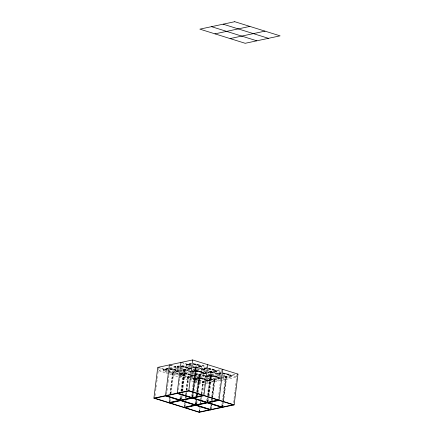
<?xml version="1.0" encoding="UTF-8"?>
<svg xmlns="http://www.w3.org/2000/svg" width="434" height="434" viewBox="0 0 434 434"><rect width="100%" height="100%" fill="white"/><g stroke="black" fill="none" stroke-linecap="round" stroke-linejoin="round"><path stroke-width="0.33" stroke-dasharray="2.17 1.63" d="M155.133 395.553L155.383 393.546M155.719 390.871L156.468 384.855M156.799 382.18L157.547 376.164M157.884 373.49L158.632 367.473M166.596 394.408L167.014 391.067M167.095 390.394L168.099 382.376M168.18 381.703L169.179 373.685M169.265 373.018L170.264 364.994M169.07 401.293L169.488 397.945M169.987 393.936L172.732 371.878L180.398 370.24M169.021 402.866L169.602 398.19M170.101 394.175L172.851 372.117L178.982 370.81M169.406 402.785L169.992 398.103M170.491 394.094L173.237 372.036M170.079 401.607L170.491 398.26M171.077 393.584L173.741 372.193M178.477 389.922L178.727 387.915M179.063 385.24L179.475 381.898M179.562 381.231L179.812 379.224M180.143 376.549L180.56 373.207M180.642 372.54L180.891 370.533M181.228 367.858L181.64 364.517M179.926 398.976L180.343 395.634M180.924 390.953L183.587 369.562L184.596 369.876L181.933 391.267M180.262 400.468L180.842 395.786M181.428 391.11L184.092 369.719M180.615 399.475L181.119 395.466M181.618 391.457L184.363 369.394L192.023 367.761M180.647 400.387L181.233 395.705M181.813 391.029L184.477 369.638M180.935 399.291L181.347 395.944M181.038 400.305L181.537 396.291M182.204 390.942L184.868 369.551M181.792 398.455L182.291 394.446M182.372 393.774L182.622 391.772M182.709 391.099L185.372 369.708M184.179 406.007L184.596 402.665M185.595 394.642L185.844 392.634M186.175 389.965L187.841 376.593L191.036 375.915M184.13 407.586L184.797 402.237M185.296 398.222L185.459 396.888M185.546 396.22L185.958 392.879M186.294 390.204L187.96 376.831L189.625 376.479M184.515 407.499L185.101 402.823M185.681 398.141L188.345 376.75M185.188 406.322L185.768 401.64M185.855 400.973L186.105 398.965M186.186 398.298L186.517 395.624M186.604 394.956L187.103 390.947M187.184 390.28L188.85 376.907M191.557 396.492L192.219 391.142M192.305 390.475L195.219 367.077L196.228 367.392L193.228 391.457M191.893 397.989L192.474 393.307M192.56 392.64L195.723 367.235M192.333 396.329L192.913 391.647M192.994 390.98L195.994 366.914L205.57 364.869M192.278 397.902L192.864 393.226M192.946 392.558L196.108 367.153M192.56 396.806L193.146 392.13M192.669 397.821L196.499 367.072M193.336 396.643L193.922 391.962M194.003 391.294L197.003 367.229M195.034 403.691L195.533 399.681M195.951 396.34L196.369 392.992M196.45 392.325L198.696 374.276L199.705 374.591L197.459 392.64M195.371 405.182L195.956 400.506M196.537 395.824L196.705 394.49M196.786 393.822L199.201 374.434M195.723 404.195L196.228 400.181M196.727 396.171L197.139 392.83M197.226 392.162L199.472 374.113L207.137 372.475M195.761 405.101L196.342 400.425M196.922 395.743L197.09 394.408M197.172 393.736L199.591 374.352M196.125 403.338L196.456 400.663M197.123 395.314L197.372 393.307M196.146 405.02L196.727 400.338M197.313 395.662L199.976 374.271M196.819 403.837L197.15 401.168M197.899 395.152L198.148 393.144M198.229 392.477L200.481 374.428M199.206 411.394L199.705 407.38M200.204 403.37L200.622 400.029M200.703 399.361L200.953 397.354M201.371 394.012L202.955 381.307L206.145 380.629M199.239 412.3L199.819 407.618M200.405 402.942L200.568 401.602M200.654 400.935L201.154 396.926M201.571 393.584L203.069 381.551L220.83 377.759M199.624 412.219L200.21 407.537M201.208 399.513L201.539 396.844M201.875 394.17L203.454 381.464L190.233 377.341M203.101 394.68L203.6 390.671M203.682 389.998L204.685 381.98M204.767 381.312L205.765 373.289M205.846 372.622L206.682 365.933M205.309 377.217L205.667 376.175M206.665 401.211L207.078 397.864M207.414 395.195L210.327 371.797L211.336 372.112L208.336 396.177M207.002 402.703L207.669 397.354M207.75 396.687L210.832 371.954M207.354 401.71L207.772 398.369M208.103 395.694L211.103 371.629L221.318 369.448M207.387 402.622L207.973 397.94M208.304 395.265L211.217 371.867M207.669 401.526L208.255 396.844M207.778 402.54L208.277 398.526M208.608 395.851L211.608 371.786M208.445 401.358L209.031 396.676M209.112 396.009L212.112 371.943M210.143 408.405L210.642 404.396M211.141 400.387L211.477 397.712M211.559 397.045L213.805 378.996L214.309 379.153L211.895 398.537M210.479 409.902L211.065 405.22M211.646 400.544L211.814 399.204M210.919 408.242L211.249 405.568M212.334 396.877L214.58 378.828L222.246 377.195M210.87 409.821L211.45 405.139M212.031 400.457L212.199 399.123M212.286 398.455L214.7 379.066L192.034 371.992M211.255 409.734L211.841 405.058M211.922 404.39L212.172 402.383M212.253 401.716L212.589 399.041M212.671 398.374L215.085 378.985L206.269 376.235M218.378 398.059L219.376 390.036M219.458 389.369L220.456 381.345M220.543 380.678L221.541 372.654M221.622 371.987L221.872 369.985M221.774 405.926L222.354 401.244M222.441 400.577L225.436 376.511L225.94 376.669L223.027 400.067M222.11 407.417L222.691 402.741M222.463 406.43L223.13 401.081M223.212 400.414L226.212 376.349L235.787 374.303M222.496 407.336L223.081 402.66M223.163 401.987L226.326 376.587L223.179 375.605M222.886 407.255L223.467 402.573M223.553 401.906L226.716 376.506L221.676 374.933M233.487 402.774L233.986 398.765M234.067 398.097L235.065 390.074M235.152 389.406L236.15 381.383M236.232 380.716L236.98 374.699M194.964 379.349C197.448 377.07 201.881 378.616 204.919 379.191M194.899 379.837C197.524 377.775 201.805 379.175 204.881 379.799M190.39 371.667L190.201 372.502L190.423 372.063M180.213 374.602L183.989 374.135L189.772 375.084M191.974 371.515C195.468 370.842 202.076 370.408 203.633 374.054C199.808 375.09 195.544 374.417 191.942 372.871M191.654 376.663C192.767 375.567 192.533 376.853 191.524 377.265M207.083 376.235L210.116 375.757L215.264 376.354L218.324 377.531L218.741 378.768L217.559 377.721L213.756 376.669L210.013 376.359L207.273 376.696M206.763 381.377C207.875 380.282 207.642 381.567 206.633 381.98M180.669 373.858L184.819 373.571L189.81 374.477M192.164 371.981C195.913 370.934 201.685 372.35 203.947 373.793C202.141 376.386 195.197 374.933 191.92 373.484M168.463 368.368L158.247 370.549L172.352 374.954L178.737 373.587M179.459 366.025L169.878 368.07L178.851 370.869M191.725 363.404L181.51 365.585L195.609 369.99L206.465 367.674L193.005 363.47M181.032 370.104L183.587 369.562M192.663 367.625L195.219 367.077M179.622 370.674L205.434 365.162M179.372 373.452L183.208 372.638L180.642 371.835M190.363 371.108L183.978 372.47L179.492 371.07M191.003 370.972L194.833 370.153L181.374 365.954M178.466 374.179L173.356 375.264L178.488 376.869M179.106 374.037L184.211 372.952L198.316 377.352L187.461 379.669L179.128 377.065M206.834 368.124L196.618 370.305L205.591 373.104M191.676 375.773L198.696 374.276M207.772 372.339L210.327 371.797M190.26 376.343L205.721 373.045M206.362 372.909L221.183 369.746M205.477 375.822L199.092 377.184L184.987 372.784L195.843 370.468L206.741 373.869M206.112 375.687L209.942 374.873L207.381 374.07M189.745 379.712L199.32 377.667L213.425 382.066L205.125 383.84M221.302 372.974L211.727 375.019L220.7 377.819M206.785 380.493L213.805 378.996M222.881 377.059L225.436 376.511M221.47 377.623L236.291 374.461M204.485 383.976L202.569 384.383L189.75 380.385M220.586 380.542L214.201 381.904L200.096 377.499L210.951 375.188L221.85 378.589M221.221 380.406L225.051 379.587L222.49 378.784M192.289 370.853C196.157 370.886 203.15 370.131 204.853 374.195C201.783 371.081 196.331 371.298 192.17 371.455M180.658 373.338L185.492 373.316L189.842 374.103M180.539 373.934L185.41 373.913L189.799 374.71M207.398 375.573C211.266 375.605 218.259 374.851 219.962 378.909C216.892 375.801 211.439 376.018 207.278 376.169M190.759 364.457L188.687 364.782L187.944 365.444L188.497 364.316L191.53 363.844M179.237 366.345L176.866 366.801L176.312 367.923L177.463 367.148L179.795 366.925M205.976 368.58L203.606 369.036L203.052 370.159L203.796 369.497L205.868 369.177M221.085 373.294L218.714 373.75L218.161 374.878L219.311 374.097L221.644 373.875M190.114 376.962L184.786 376.69L179.964 375.122M190.9 364.104L187.613 364.511L186.723 365.303C186.935 363.008 190.271 363.692 191.855 363.518M179.378 365.987C177.994 366.15 175.157 365.759 175.092 367.782L176.475 366.849L180.126 366.594M168.273 368.808L165.235 369.28L164.681 370.408L165.837 369.627L168.17 369.405M167.643 369.063L164.356 369.47L163.461 370.267C163.672 367.972 167.014 368.656 168.593 368.482M206.014 368.819L202.721 369.226L201.832 370.018C202.043 367.728 205.38 368.412 206.964 368.233M221.226 372.936C219.843 373.099 217 372.708 216.94 374.737L218.324 373.799L221.975 373.549M189.349 377.602L183.94 377.151L179.947 375.741M204.571 381.719C201.381 381.725 196.602 381.421 194.654 379.311C195.843 382.604 201.43 382.001 204.457 382.321M192.967 363.893L198.512 364.989L199.971 365.829L200.15 366.855L198.479 365.602L193.64 364.555M181.108 366.041C183.739 366.676 189.094 366.177 189.739 369.48C187.83 366.99 183.897 367.126 181.016 366.643M181.341 366.372C183.522 366.909 188.155 366.47 188.519 369.339L185.269 369.822L181.303 369.491M181.249 366.974C190.64 367.658 191.676 371.526 181.238 370.094M207.989 369.209L213.029 370.121L214.494 370.734L215.259 371.575L212.009 372.057L207.257 371.585M169.71 368.857L175.255 369.952L176.714 370.793L176.893 371.819L176.128 370.983L174.658 370.365L169.623 369.453M223.184 373.327C225.371 373.864 230.004 373.424 230.367 376.289L227.118 376.777L223.152 376.446M222.864 373.593C225.745 374.075 229.678 373.94 231.588 376.43C231.154 373.343 226.222 373.728 223.857 373.072M223.098 373.924C232.488 374.607 233.525 378.475 223.087 377.043M193.64 363.638C196 364.294 200.937 363.909 201.371 366.996C199.716 364.679 196.141 364.761 193.559 364.234M208.749 368.352C211.108 369.009 216.045 368.629 216.479 371.716C214.825 369.399 211.249 369.48 208.667 368.954M208.83 368.672C210.794 369.226 215.063 368.895 215.259 371.575L215.627 371.113L215.123 372.155L213.262 372.594L207.978 372.329M170.383 368.602C172.743 369.258 177.68 368.873 178.114 371.96C176.459 369.643 172.884 369.725 170.302 369.198M192.87 367.614C195.023 367.934 199.987 368.558 200.47 366.6C198.571 367.788 194.698 367.338 192.148 366.871M169.607 372.573C171.766 372.898 176.73 373.522 177.213 371.558C175.309 372.752 171.441 372.301 168.886 371.829M204.951 378.822C201.691 378.486 195.522 376.126 193.678 379.696C196.58 377.282 201.43 378.877 204.908 379.424M190.678 366.524C185.855 363.833 187.179 366.144 190.634 367.131M205.787 371.238C200.964 368.553 202.287 370.864 205.743 371.846M220.895 375.958C216.072 373.267 217.396 375.578 220.852 376.56M179.047 369.003C174.224 366.318 175.548 368.629 179.003 369.611M167.416 371.488C162.598 368.797 163.922 371.108 167.372 372.09M208.114 368.189L221.573 372.388L210.718 374.705L206.231 373.305M223.222 372.904L236.682 377.108L225.826 379.419L221.34 378.019M182.02 362.553L190.83 365.303M191.459 365.499L205.938 370.018M206.568 370.213L221.047 374.737M181.629 362.634L207.441 370.69M208.07 370.886L222.55 375.41M170.388 365.032L205.64 376.039M169.998 365.113L179.443 368.065M180.072 368.26L191.405 371.797M169.743 368.433L180.001 371.634M158.757 367.517L167.573 370.267M168.202 370.462L178.276 373.603M180.794 374.39L189.604 377.146M157.743 367.403L179.774 374.276M180.403 374.477L191.106 377.813M191.736 378.014L203.069 381.551M191.248 374.564L193 375.567L193.222 376.674L192.696 375.931L191.215 375.171M207.051 377.585C210.528 379.083 216.295 380.217 219.105 378.312C216.75 381.584 210.425 379.349 207.029 378.198M206.942 379.522L208.108 380.287L208.331 381.394L206.915 380.135M206.692 380.016L207.11 381.253L206.671 380.629M191.584 375.296L192.002 376.533L191.562 375.915M193.537 364.159A7.687 1.926 7.1 0 1 201.664 367.153A7.687 1.926 7.1 0 1 192.647 367.891M190.824 367.527A7.687 1.926 7.1 0 1 186.414 365.265A7.687 1.926 7.1 0 1 190.77 364.017M208.645 368.873A7.687 1.926 7.1 0 1 216.772 371.867A7.687 1.926 7.1 0 1 207.756 372.605M205.933 372.247A7.687 1.926 7.1 0 1 201.528 369.985A7.687 1.926 7.1 0 1 205.879 368.732M222.805 373.511A7.687 1.926 7.1 0 1 231.897 376.462A7.687 1.926 7.1 0 1 222.864 377.325M221.931 377.157A7.687 1.926 7.1 0 1 216.653 374.824A7.687 1.926 7.1 0 1 220.993 373.452M181.911 366.638A7.687 1.926 7.1 0 1 190.032 369.632A7.687 1.926 7.1 0 1 181.016 370.37M179.193 370.012A7.687 1.926 7.1 0 1 174.788 367.75A7.687 1.926 7.1 0 1 179.144 366.497M191.942 371.374A7.687 1.926 7.1 0 1 203.069 372.66A7.687 1.926 7.1 0 1 202.412 375.405A7.687 1.926 7.1 0 1 191.367 373.772M189.962 372.714A7.687 1.926 7.1 0 1 190.423 371.813M207.75 376.007A7.687 1.926 7.1 0 1 218.595 377.547A7.687 1.926 7.1 0 1 217.271 380.146A7.687 1.926 7.1 0 1 206.481 378.491M205.07 377.434A7.687 1.926 7.1 0 1 205.532 376.528M170.28 369.117A7.687 1.926 7.1 0 1 178.407 372.117A7.687 1.926 7.1 0 1 169.385 372.855M167.562 372.491A7.687 1.926 7.1 0 1 163.157 370.229A7.687 1.926 7.1 0 1 167.513 368.981M191.437 375.144A7.687 1.926 7.1 0 1 191.475 377.802M189.17 377.96A7.687 1.926 7.1 0 1 180.354 376.517M178.515 375.459A7.687 1.926 7.1 0 1 178.499 374.493M181.011 373.772A7.687 1.926 7.1 0 1 189.962 374.661M206.546 379.858A7.687 1.926 7.1 0 1 206.589 382.517M204.278 382.679A7.687 1.926 7.1 0 1 193.39 379.544A7.687 1.926 7.1 0 1 205.07 379.381"/><path stroke-width="0.65" d="M153.913 398.152L157.743 367.403L192.631 359.954L237.957 374.103L234.127 404.857L199.239 412.3L153.913 398.152L188.801 390.709L234.127 404.857M169.368 364.918L165.538 395.667L210.87 409.821M165.734 395.293L165.658 395.911L154.802 398.228M181 362.439L177.17 393.188L222.496 407.336M179.833 399.698L179.757 400.311L168.902 402.627M188.801 390.709L192.631 359.954M192.474 397.528L192.398 398.146L181.542 400.463M194.942 404.412L194.866 405.025L184.011 407.342M207.582 402.247L207.506 402.861L196.651 405.177M221.682 406.647L221.606 407.26L210.75 409.577M214.982 33.863L249.87 26.414M230.091 38.577L264.979 31.134M207.349 364.755L207.74 364.674L203.909 395.423L169.021 402.866M222.463 369.47L222.848 369.388L219.018 400.137L184.13 407.586M237.572 374.189L237.957 374.103M166.434 395.743L177.284 393.426M178.059 393.264L188.915 390.947M180.533 400.148L191.389 397.832M192.164 397.663L203.02 395.347M169.911 402.942L180.766 400.625M193.168 397.978L204.023 395.662M195.642 404.862L206.497 402.546M207.273 402.383L218.128 400.067M185.02 407.656L195.875 405.34M208.282 402.692L219.132 400.381M199.119 412.061L209.975 409.745M222.382 407.097L233.237 404.781M223.13 24.179L268.462 38.333M211.504 26.664L256.83 40.812M188.41 390.79L233.742 404.938M177.56 393.106L222.886 407.255M176.784 393.269L222.11 407.417M165.929 395.586L211.255 409.734M165.153 395.754L210.479 409.902M154.298 398.07L199.624 412.219M234.761 21.7L199.873 29.143L245.199 43.291L280.087 35.848L234.761 21.7"/></g></svg>
